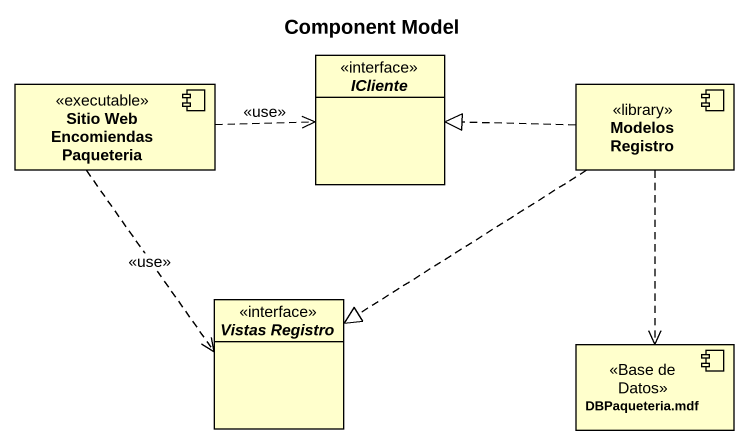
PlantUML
@startuml
title Component Model
allowmixing
hide circle
hide empty members
component "Sitio Web Encomiendas Paqueteria" as Sitio_Web_Encomiendas <<executable>>
interface ICliente
component "Modelos Registro" as Modelos_Registro <<library>>
interface "Vistas Registro" as Vistas_Registro
component "DBPaqueteria.mdf" as DBPaqueteria_mdf <<Base de Datos>>
Sitio_Web_Encomiendas .right.> ICliente : <<use>>
Sitio_Web_Encomiendas ..> Vistas_Registro : <<use>>
Modelos_Registro .left.|> ICliente
Modelos_Registro ..|> Vistas_Registro
Modelos_Registro ..> DBPaqueteria_mdf
@enduml
